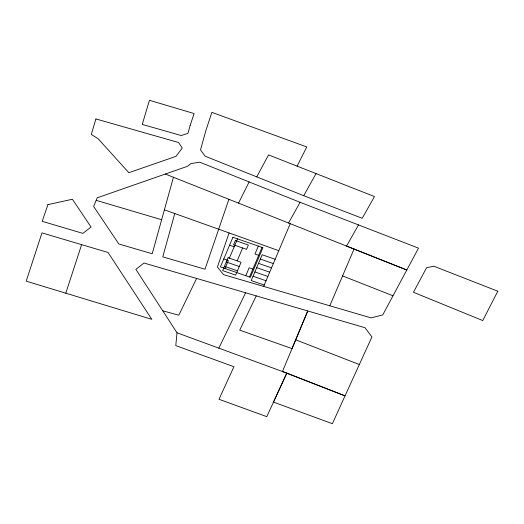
<?xml version="1.0" encoding="UTF-8"?>
<svg xmlns="http://www.w3.org/2000/svg" width="524" height="524" viewBox="0 0 524 524"><rect width="100%" height="100%" fill="white"/><g stroke="black" fill="none" stroke-linecap="round" stroke-linejoin="round"><path stroke-width="0.79" d="M177.014 332.786L175.782 345.611L233.94 366.715L218.98 399.268L266.795 416.652L286.825 373.121L345.041 395.862L371.929 336.906L364.992 327.723L143.962 263.009L135.886 269.388L177.014 332.786L286.825 373.121L273.482 402.098L332.367 423.706L345.041 395.862L282.443 371.509L307.771 310.961L292.019 348.591L239.704 330.153L256.262 295.896M173.437 177.263L152.202 253.754L118.837 243.981L93.639 206.449L97.215 197.823L187.461 166.318L191.018 163.534L199.742 162.191L300.075 202.297L418.519 248.153L382.743 314.931L371.018 317.865L223.552 274.661L217.414 267.043L229.073 232.931M174.793 213.543L162.781 256.858L205.002 269.218L228.903 199.303M65.788 293.191L151.816 319.339L108.055 252.476L41.959 232.892L26.2 281.152L65.788 293.191L81.626 244.649M224.993 268.484L228.353 260.559L223.761 258.961M229.368 258.155L237.536 238.872M237.169 260.867L242.632 247.976M245.795 275.722L249.155 267.79L252.869 269.081M258.339 246.103L254.978 254.035L258.692 255.326M249.509 277.013L262.052 247.393M263.664 286.412L290.224 223.676M329.799 305.787L354.06 249.044M196.618 278.427L178.808 315.225L162.754 310.804M218.829 348.146L245.618 292.778M238.531 203.135L249.123 181.933M297.134 166.147L306.776 146.943L211.886 112.352L205.958 130.319L200.496 149.89L205.153 156.191L303.737 195.707L362.222 218.292L374.49 196.559L268.563 154.921L256.734 176.876M288.547 223.008L300.075 202.297M303.737 195.707L316.031 173.588M358.501 224.875L346.541 246.07L406.794 270.011L165.322 174.04M96.174 200.332L161.654 219.726M275.152 259.282L262.151 254.762L251.232 280.556L264.234 285.076M229.584 245.206L234.176 246.804M260.336 259.059L273.332 263.585M258.515 263.362L271.511 267.882M256.695 267.659L269.696 272.179M226.27 262.013L239.272 266.533M254.874 271.956L267.875 276.476M224.449 266.31L237.451 270.829M253.053 276.253L266.054 280.772M164.379 209.823L278.794 250.688M295.7 339.821L359.34 364.534M342.585 275.893L392.987 295.791M190.094 125.649L187.939 133.345L181.258 135.539L142.246 124.424L149.464 100.294L194.083 113.551L190.094 125.649M95.912 118.948L91.294 134.426L98.08 138.703L128.852 172.697L176.031 156.329L182.26 148.037L178.592 142.521L95.912 118.948M47.926 204.615L42.202 221.325L82.897 233.377L91.032 227.01L72.404 199.258L47.926 204.615M232.938 237.274L220.401 266.886L250.393 277.314L262.93 247.701L232.938 237.274M228.091 257.716L222.628 270.607L235.63 275.126L241.092 262.236L228.091 257.716M235.374 240.523L233.553 244.819L246.555 249.339L248.376 245.042L235.374 240.523M497.8 291.206L482.761 320.564L413.443 292.287L426.641 267.646L433.938 266.251L497.8 291.206"/></g></svg>
